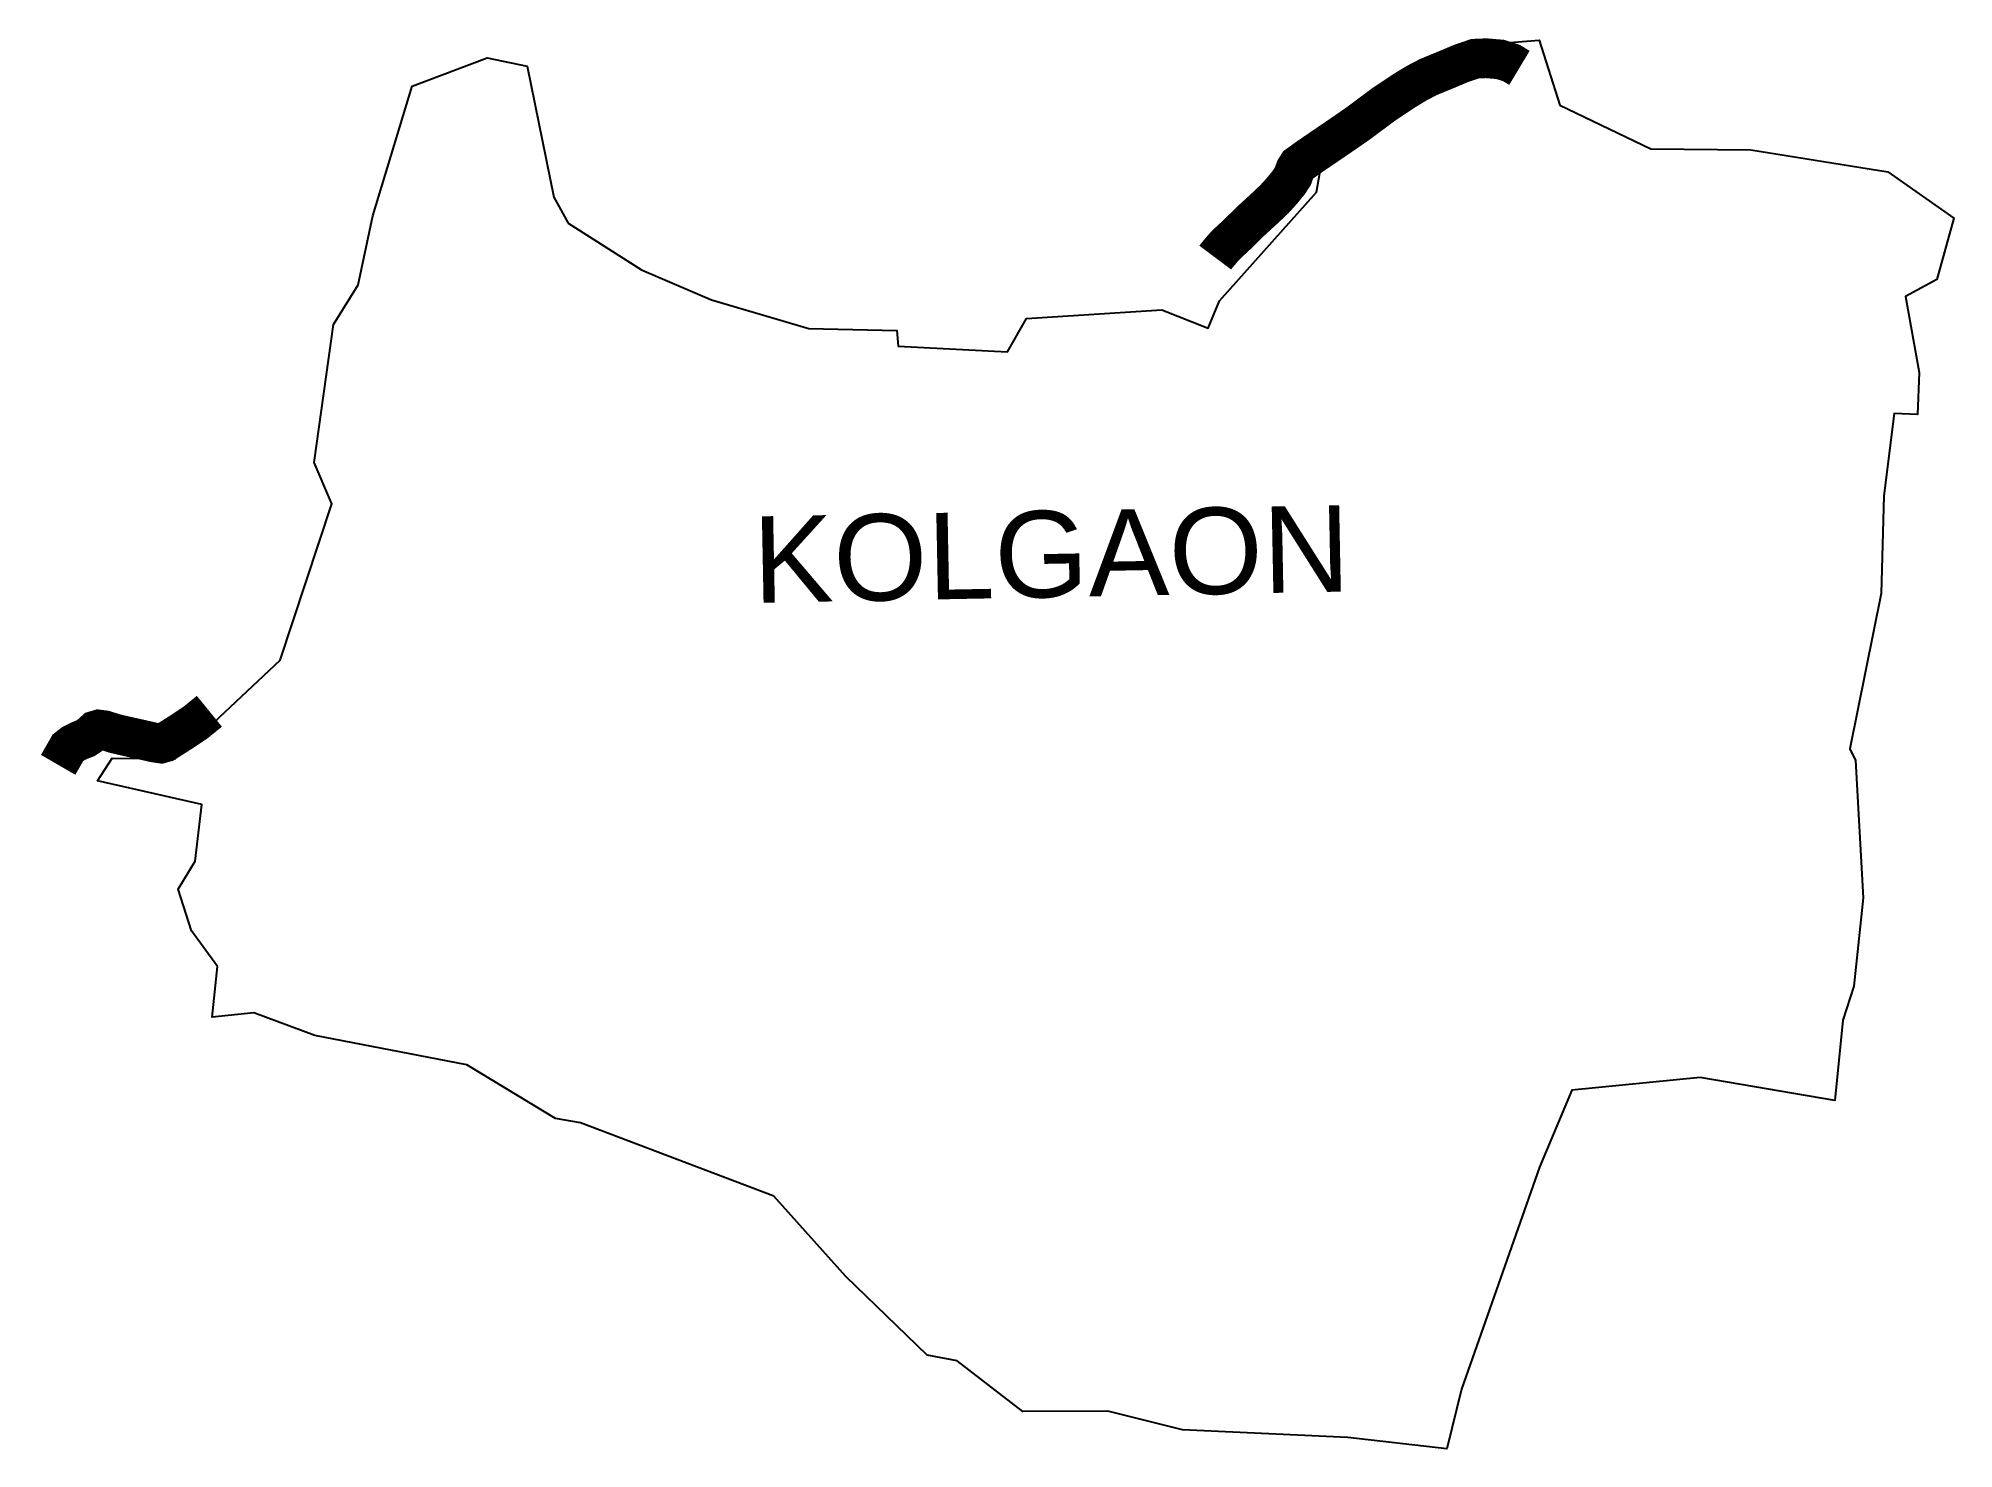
# Model space of a CAD drawing. Header units: metres. Extents: x 274969 to 277378, y 2078787 to 2080561.
import ezdxf

# ---------------------------------------------------------------- set-up
doc = ezdxf.new("R2010")
doc.units = ezdxf.units.M
for name, color, linetype in [('ARTIFICIALLY PROTECTED', 10, 'Continuous'), ('village', 3, 'Continuous'), ('VILLAGE NAME', 250, 'Continuous')]:
    doc.layers.add(name, color=color, linetype=linetype)
doc.styles.get("Standard").update_dxf_attribs({"font": 'simplex.shx'})

msp = doc.modelspace()

# ---------------------------------------------------------------- linework, layer by layer
at = {"layer": 'ARTIFICIALLY PROTECTED', "flags": 128}
for points in [[(276832.1, 2080524, 50, 50, 0), (276821.8, 2080530.2, 50, 50, 0), (276807.9, 2080534.6, 50, 50, 0), (276790.2, 2080536.1, 50, 50, 0), (276776.2, 2080535.5, 50, 50, 0), (276759.5, 2080529.9, 50, 50, 0), (276740.6, 2080521.9, 50, 50, 0), (276717.9, 2080512.6, 50, 50, 0), (276702.9, 2080504.8, 50, 50, 0), (276687.9, 2080495.7, 50, 50, 0), (276661.4, 2080478.1, 50, 50, 0), (276629.1, 2080454, 50, 50, 0), (276602.7, 2080435.8, 50, 50, 0), (276568.6, 2080412.6, 50, 50, 0), (276553.5, 2080401.8, 50, 50, 0), (276550.1, 2080396.4, 50, 50, 0), (276547.1, 2080387.8, 50, 50, 0), (276542.1, 2080380.1, 50, 50, 0), (276533.5, 2080369.5, 50, 50, 0), (276523.7, 2080358.7, 50, 50, 0), (276511, 2080346.7, 50, 50, 0), (276494.4, 2080331.5, 50, 50, 0), (276477.2, 2080314.6, 50, 50, 0), (276463.4, 2080301.8, 50, 50, 0), (276458.5, 2080296.4, 50, 50, 0), (276450.5, 2080286.9, 50, 50, 0), (276449.3, 2080285.3, 0, 0, 0)], [(275183.8, 2079714.5, 50, 50, 0), (275166.1, 2079700.1, 50, 50, 0), (275161.8, 2079697.2, 50, 50, 0), (275146.6, 2079687.2, 50, 50, 0), (275127.9, 2079675.3, 50, 50, 0), (275126.8, 2079675, 50, 50, 0), (275122.9, 2079673.9, 50, 50, 0), (275114.3, 2079675.2, 50, 50, 0), (275093.1, 2079680, 50, 50, 0), (275074.2, 2079684.2, 50, 50, 0), (275064.3, 2079686.6, 50, 50, 0), (275051.7, 2079690.6, 50, 50, 0), (275044.5, 2079691.5, 50, 50, 0), (275040.1, 2079690.2, 50, 50, 0), (275034.6, 2079685, 50, 50, 0), (275027.8, 2079680.5, 50, 50, 0), (275019.5, 2079677.2, 50, 50, 0), (275012.2, 2079673.5, 50, 50, 0), (275005.7, 2079668.4, 50, 50, 0), (274997.5, 2079654, 50, 50, 0), (274993.5, 2079647.1, 50, 50, 0)]]:
    msp.add_lwpolyline(points, format="xyseb", dxfattribs=at)
at = {"layer": 'village', "flags": 128}
msp.add_lwpolyline([(275815.6, 2080232.3), (275938.1, 2080196.2)], dxfattribs=at)
at = {"layer": 'village'}
for points in [[(275938.1, 2080196.2, 0), (276048.8, 2080193.5, 0), (276050.4, 2080173.8, 0), (276187.9, 2080166.7, 0), (276212, 2080208.8, 0), (276382, 2080219.4, 0), (276440.4, 2080196.3, 0), (276454.5, 2080230.7, 0), (276576.6, 2080367.4, 0), (276585, 2080415.3, 0), (276793.2, 2080553.8, 0), (276856.7, 2080559, 0), (276883.1, 2080477.1, 0), (276997.3, 2080422.3, 0), (277123.4, 2080420.9, 0), (277295.6, 2080393, 0), (277378.5, 2080334.8, 0), (277357.3, 2080257.7, 0), (277318, 2080236.5, 0), (277334.9, 2080140.8, 0), (277333, 2080087.8, 0), (277303.7, 2080089.2, 0), (277290.6, 2079985.4, 0), (277287.1, 2079862.7, 0), (277247.9, 2079667.4, 0), (277254.9, 2079652.7, 0), (277264.6, 2079479.9, 0), (277252.7, 2079368.7, 0), (277238.8, 2079325.8, 0), (277229.1, 2079224.9, 0), (277059.5, 2079253.7, 0), (276898.1, 2079237.8, 0), (276857.5, 2079141, 0), (276759, 2078861.4, 0), (276740.7, 2078786.7, 0), (276616.2, 2078800.6, 0), (276408, 2078810.4, 0), (276314.3, 2078833.7, 0), (276207.2, 2078833.3, 0), (276124.6, 2078897.4, 0), (276086.7, 2078904.3, 0), (275984.6, 2079003.2, 0), (275893.9, 2079104.5, 0), (275650.9, 2079196.7, 0), (275619.4, 2079202.2, 0), (275507.7, 2079269.7, 0), (275316.4, 2079306.6, 0), (275239.7, 2079334.9, 0), (275187.1, 2079329.6, 0), (275193.8, 2079393.2, 0)], [(275193.8, 2079393.2, 0), (275161.1, 2079438.3, 0), (275144.6, 2079490.8, 0), (275166.1, 2079526, 0), (275174.1, 2079597.3, 0), (275042.9, 2079627, 0), (275061.6, 2079655.3, 0), (275140.7, 2079654.7, 0), (275272.9, 2079778.6, 0), (275337.7, 2079975.5, 0), (275315.8, 2080027.6, 0), (275339.9, 2080201.3, 0), (275371, 2080250.9, 0), (275389.3, 2080338, 0), (275438.9, 2080501, 0), (275533.1, 2080536.7, 0), (275583.5, 2080526.1, 0), (275617.2, 2080361.1, 0), (275635.1, 2080328.6, 0), (275727.4, 2080270, 0), (275815.6, 2080232.3, 0)]]:
    msp.add_polyline3d(points, dxfattribs=at)

# ---------------------------------------------------------------- texts
at = {"layer": 'VILLAGE NAME', "insert": (275866.5, 2079959.5), "char_height": 108.748, "attachment_point": 1, "rotation": 1.1028}
msp.add_mtext_dynamic_manual_height_columns('{\\fArial|b0|i0|c0|p34;KOLGAON}', width=726.929, gutter_width=543.7, heights=[0], dxfattribs=at)

doc.saveas('drawing.dxf')
